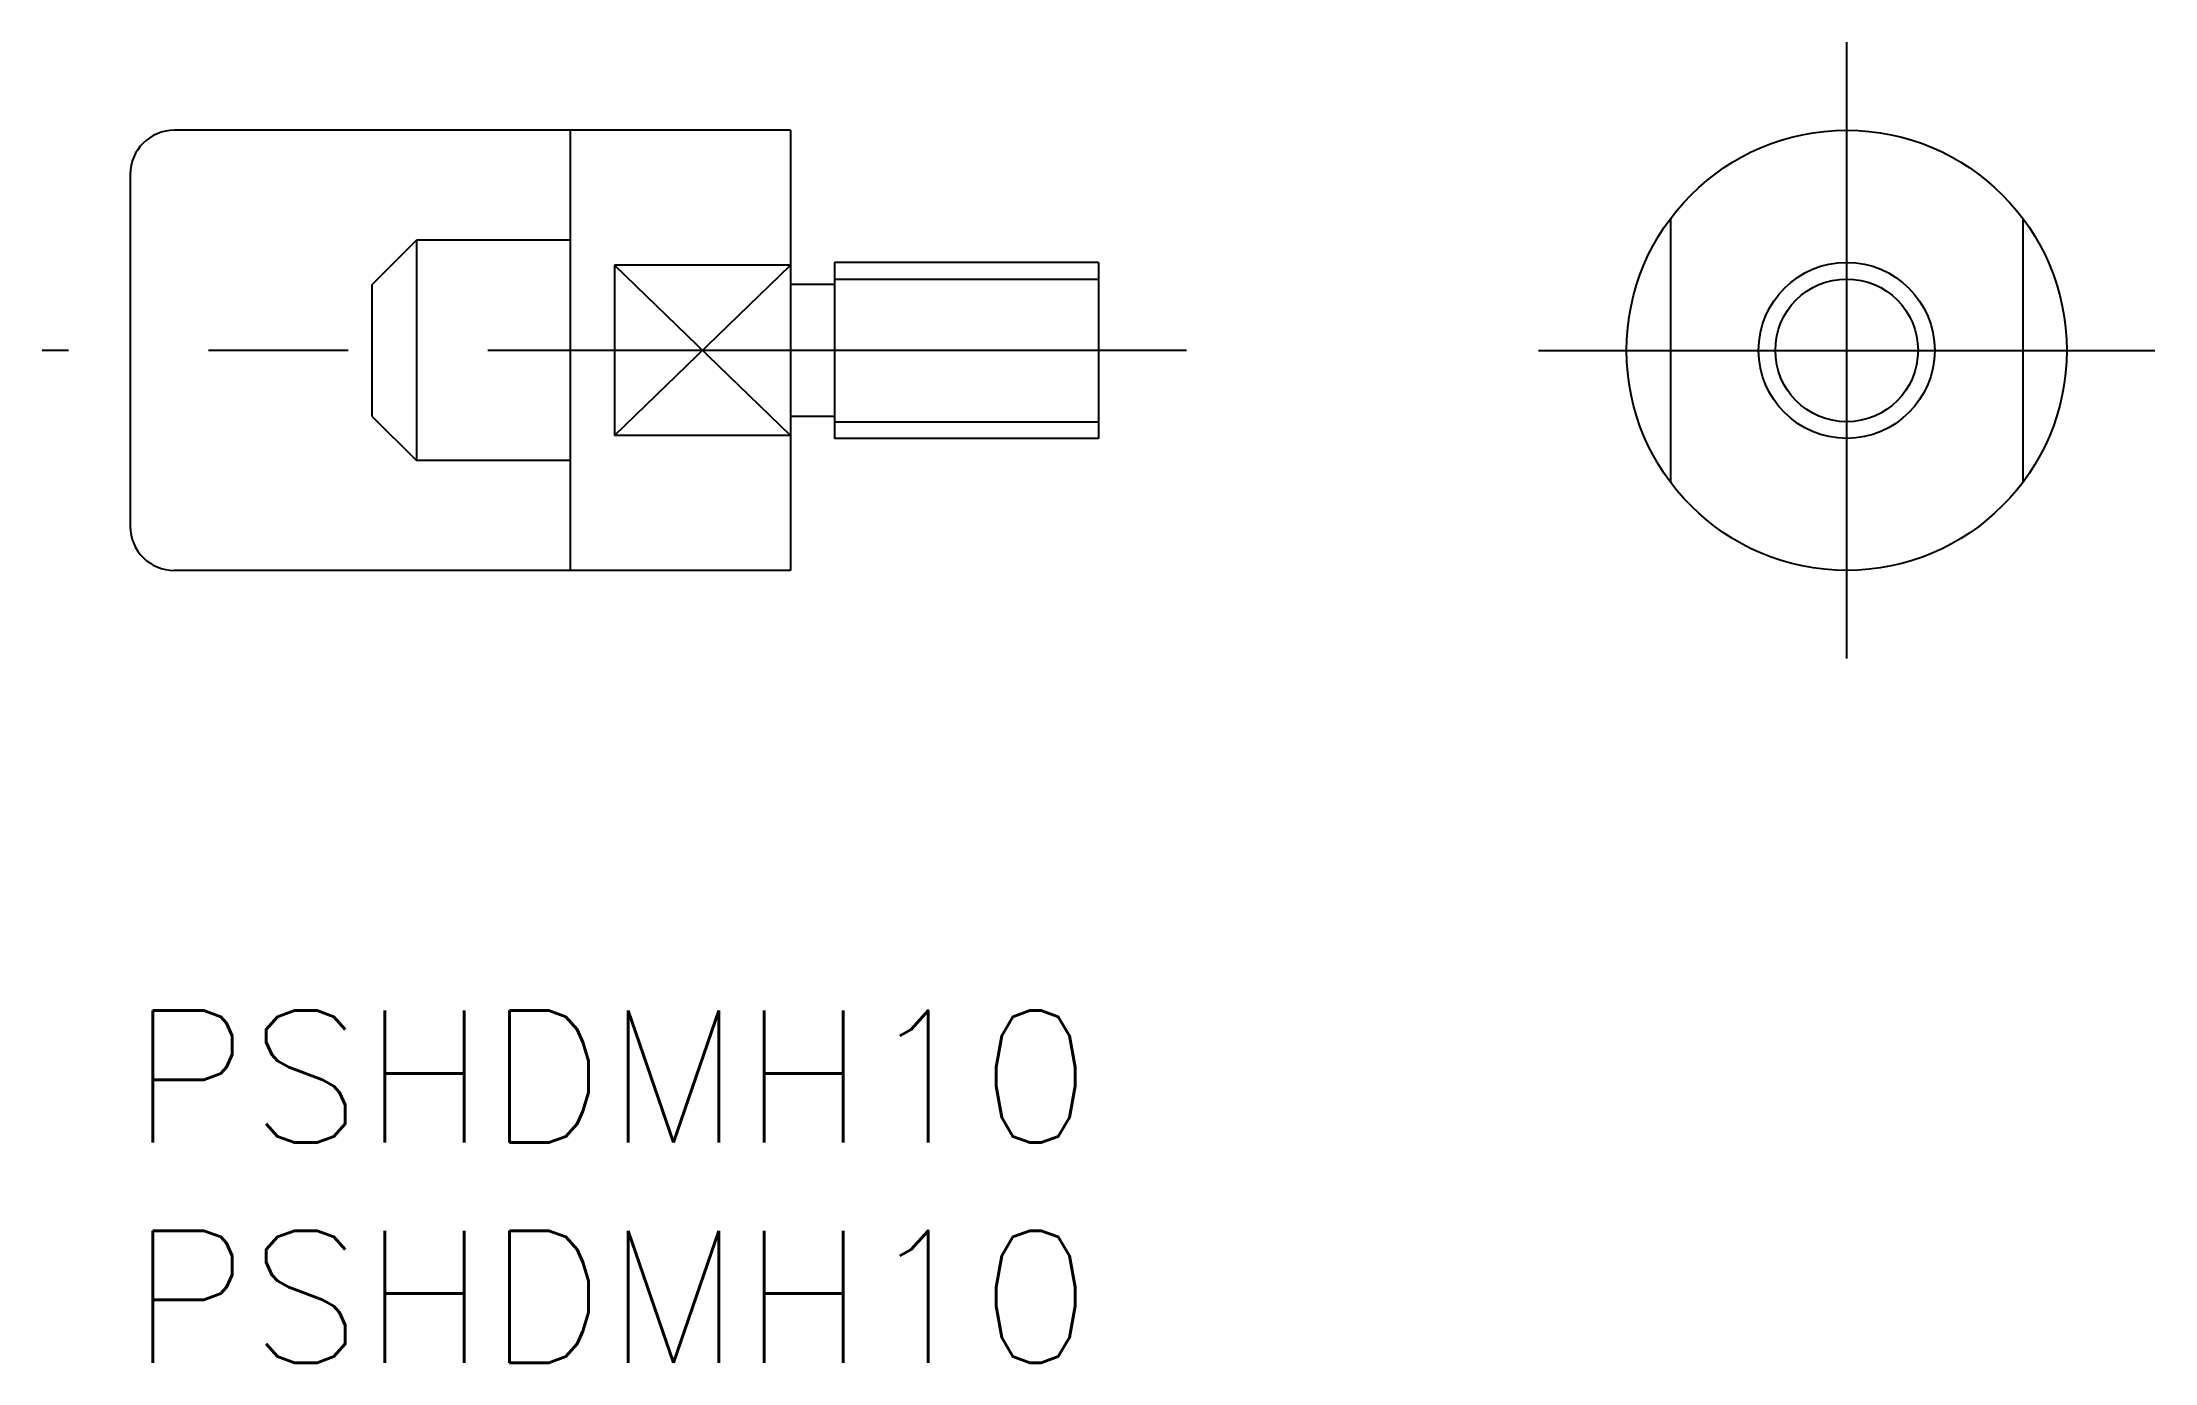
# Model space of a CAD drawing. Extents: x -2 to 46, y -8 to 22.
import ezdxf

# ---------------------------------------------------------------- set-up
doc = ezdxf.new("R2010")
doc.units = 0
doc.header["$LTSCALE"] = 0.5
doc.linetypes.add('CENTER', pattern=[50.8, 31.75, -6.35, 6.35, -6.35])
doc.linetypes.add('DASHED', pattern=[19.05, 12.7, -6.35])
for name, color, linetype in [('MSM_CENTER', 1, 'CENTER'), ('MSM_CONTINUOUS', 7, 'CONTINUOUS'), ('MSM_DASHED', 4, 'DASHED'), ('MSM_NARROW', 5, 'CONTINUOUS'), ('MSM_PART_NUMBER', 7, 'CONTINUOUS')]:
    doc.layers.add(name, color=color, linetype=linetype)
doc.styles.get("Standard").update_dxf_attribs({"font": 'txt.shx', "height": 3, "bigfont": 'bigfont.shx'})

# ---------------------------------------------------------------- blocks, each defined once
blk = doc.blocks.new('*U3')
at = {"layer": 'MSM_PART_NUMBER'}
blk.add_text('PSHDMH10', height=3, dxfattribs=at).set_placement((0, -3))
blk = doc.blocks.new('*U4')
at = {"layer": 'MSM_PART_NUMBER'}
blk.add_text('PSHDMH10', height=3, dxfattribs=at).set_placement((0, -8))

msp = doc.modelspace()

# ---------------------------------------------------------------- linework, layer by layer
at = {"layer": 'MSM_CENTER'}
for p, q in [((39, 8), (39, 22)), ((24, 15), (-2, 15)), ((32, 15), (46, 15))]:
    msp.add_line(p, q, dxfattribs=at)
at = {"layer": 'MSM_CONTINUOUS'}
for p, q in [((15, 20), (1, 20)), ((10, 10), (10, 20)), ((15, 20), (15, 10)), ((0, 19), (0, 11)), ((35, 18), (35, 12)), ((43, 18), (43, 12)), ((11, 16.936492), (11, 13.063508)), ((15, 16.936492), (11, 16.936492)), ((22, 17), (16, 17)), ((16, 17), (16, 13)), ((22, 17), (22, 13)), ((16, 16.5), (15, 16.5)), ((16, 13.5), (15, 13.5)), ((15, 13.063508), (11, 13.063508)), ((22, 13), (16, 13)), ((15, 10), (1, 10))]:
    msp.add_line(p, q, dxfattribs=at)
for radius in [5, 2]:
    msp.add_circle((39, 15), radius, dxfattribs=at)
for centre, start, end in [((1, 19), 90, 180), ((1, 11), 180, 270)]:
    msp.add_arc(centre, 1, start, end, dxfattribs=at)
at = {"layer": 'MSM_DASHED'}
for p, q in [((5.5, 16.5), (6.5, 17.5)), ((10, 17.5), (6.5, 17.5)), ((6.5, 17.5), (6.5, 12.5)), ((5.5, 13.5), (5.5, 16.5)), ((5.5, 13.5), (6.5, 12.5)), ((10, 12.5), (6.5, 12.5))]:
    msp.add_line(p, q, dxfattribs=at)
at = {"layer": 'MSM_NARROW'}
for p, q in [((11, 16.936492), (15, 13.063508)), ((11, 13.063508), (15, 16.936492)), ((16, 16.621), (22, 16.621)), ((16, 13.379), (22, 13.379))]:
    msp.add_line(p, q, dxfattribs=at)
msp.add_circle((39, 15), 1.621, dxfattribs=at)

# ---------------------------------------------------------------- block references
at = {"layer": 'MSM_CONTINUOUS'}
for name in ['*U3', '*U4']:
    msp.add_blockref(name, (0, 0), dxfattribs=at)

doc.saveas('drawing.dxf')
